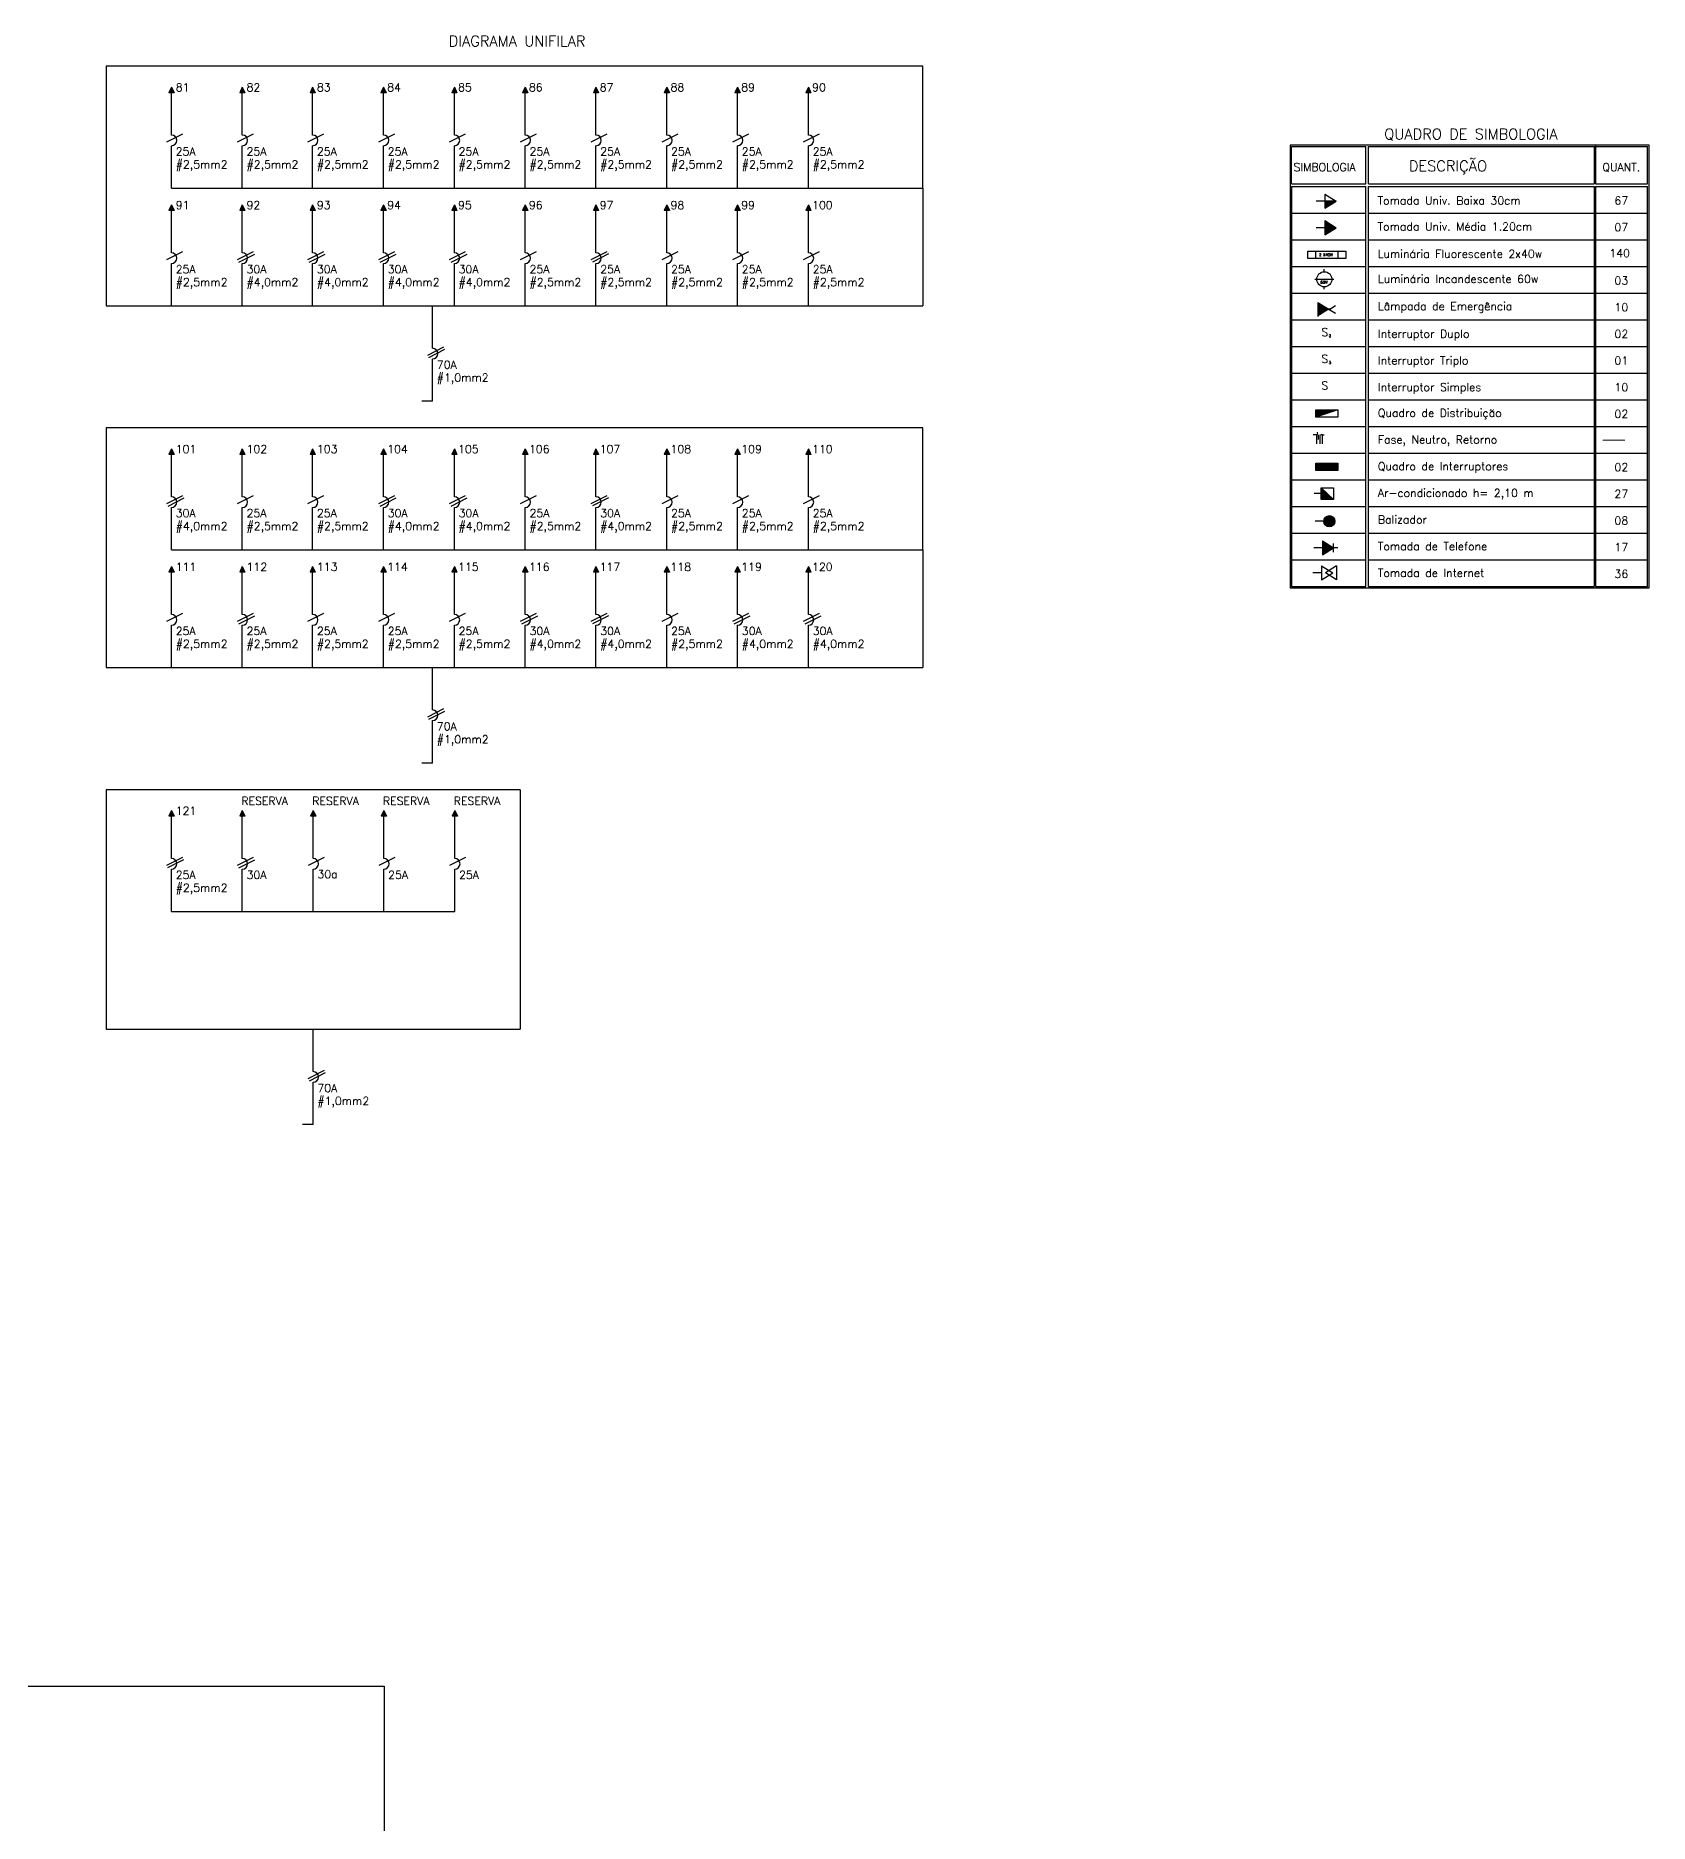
# Model space of a CAD drawing. Header units: millimetres. Extents: x 820 to 987, y 393 to 526.
# Drawn here: x 903.01 to 933.25, y 468.56 to 502.07 of the extents above; entities that cross this region are included whole.
import ezdxf

# ---------------------------------------------------------------- set-up
doc = ezdxf.new("R2010")
doc.units = ezdxf.units.MM
for name, color, linetype in [('can 03', 3, 'Continuous'), ('can01', 1, 'Continuous'), ('can02', 2, 'Continuous'), ('pena 01', 1, 'Continuous')]:
    doc.layers.add(name, color=color, linetype=linetype)
doc.styles.add('ROMANS', font='romans', dxfattribs={"height": 0.18})

msp = doc.modelspace()

# ---------------------------------------------------------------- hatches: boundary and pattern name
at = {"layer": 'can01'}
for points in [[(905.557, 501.108), (905.605, 501.002), (905.509, 501.002)], [(906.885, 501.108), (906.933, 501.002), (906.837, 501.002)], [(908.203, 501.108), (908.251, 501.002), (908.155, 501.002)], [(909.531, 501.108), (909.579, 501.002), (909.483, 501.002)], [(910.859, 501.108), (910.907, 501.002), (910.811, 501.002)], [(912.187, 501.108), (912.235, 501.002), (912.139, 501.002)], [(913.513, 501.108), (913.561, 501.002), (913.465, 501.002)], [(914.841, 501.108), (914.889, 501.002), (914.793, 501.002)], [(916.166, 501.108), (916.214, 501.002), (916.118, 501.002)], [(917.494, 501.108), (917.542, 501.002), (917.446, 501.002)], [(905.557, 498.899), (905.605, 498.793), (905.509, 498.793)], [(906.885, 498.899), (906.933, 498.793), (906.837, 498.793)], [(908.203, 498.899), (908.251, 498.793), (908.155, 498.793)], [(909.531, 498.899), (909.579, 498.793), (909.483, 498.793)], [(910.859, 498.899), (910.907, 498.793), (910.811, 498.793)], [(912.187, 498.899), (912.235, 498.793), (912.139, 498.793)], [(913.513, 498.899), (913.561, 498.793), (913.465, 498.793)], [(914.841, 498.899), (914.889, 498.793), (914.793, 498.793)], [(916.166, 498.899), (916.214, 498.793), (916.118, 498.793)], [(917.494, 498.899), (917.542, 498.793), (917.446, 498.793)], [(905.557, 494.326), (905.605, 494.22), (905.509, 494.22)], [(906.885, 494.326), (906.933, 494.22), (906.837, 494.22)], [(908.203, 494.326), (908.251, 494.22), (908.155, 494.22)], [(909.531, 494.326), (909.579, 494.22), (909.483, 494.22)], [(910.859, 494.326), (910.907, 494.22), (910.811, 494.22)], [(912.187, 494.326), (912.235, 494.22), (912.139, 494.22)], [(913.513, 494.326), (913.561, 494.22), (913.465, 494.22)], [(914.841, 494.326), (914.889, 494.22), (914.793, 494.22)], [(916.166, 494.326), (916.214, 494.22), (916.118, 494.22)], [(917.494, 494.326), (917.542, 494.22), (917.446, 494.22)], [(905.557, 492.118), (905.605, 492.011), (905.509, 492.011)], [(906.885, 492.118), (906.933, 492.011), (906.837, 492.011)], [(908.203, 492.118), (908.251, 492.011), (908.155, 492.011)], [(909.531, 492.118), (909.579, 492.011), (909.483, 492.011)], [(910.859, 492.118), (910.907, 492.011), (910.811, 492.011)], [(912.187, 492.118), (912.235, 492.011), (912.139, 492.011)], [(913.513, 492.118), (913.561, 492.011), (913.465, 492.011)], [(914.841, 492.118), (914.889, 492.011), (914.793, 492.011)], [(916.166, 492.118), (916.214, 492.011), (916.118, 492.011)], [(917.494, 492.118), (917.542, 492.011), (917.446, 492.011)], [(905.557, 487.545), (905.605, 487.438), (905.509, 487.438)], [(906.885, 487.545), (906.933, 487.438), (906.837, 487.438)], [(908.213, 487.545), (908.261, 487.438), (908.165, 487.438)], [(909.538, 487.545), (909.586, 487.438), (909.49, 487.438)], [(910.866, 487.545), (910.915, 487.438), (910.818, 487.438)]]:
    msp.add_hatch(color=256, dxfattribs=at).paths.add_polyline_path(points)
at = {"layer": 'can02'}
for points in [[(927.174, 498.837), (927.384, 498.969), (927.174, 498.969)], [(927.174, 498.605), (927.174, 498.34), (927.384, 498.472)], [(927.045, 497.072), (927.045, 496.808), (927.246, 496.934, -0.288345), (927.246, 496.946)], [(927.418, 495.057), (927.007, 495.057), (927.007, 494.921)], [(927.418, 494.057), (927.007, 494.057), (927.007, 493.921), (927.418, 493.921)], [(927.333, 493.375), (927.105, 493.595), (927.105, 493.375)], [(927.363, 492.968, 1), (927.153, 492.968, 1)], [(927.338, 492.47), (927.128, 492.602), (927.128, 492.337)]]:
    msp.add_hatch(color=256, dxfattribs=at).paths.add_polyline_path(points)

# ---------------------------------------------------------------- linework, layer by layer
at = {"layer": 'can01'}
for p, q in [((905.557, 501.108), (905.509, 501.002)), ((905.557, 501.108), (905.605, 501.002)), ((906.885, 501.108), (906.837, 501.002)), ((906.885, 501.108), (906.933, 501.002)), ((908.203, 501.108), (908.155, 501.002)), ((908.203, 501.108), (908.251, 501.002)), ((909.531, 501.108), (909.483, 501.002)), ((909.531, 501.108), (909.579, 501.002)), ((910.859, 501.108), (910.811, 501.002)), ((910.859, 501.108), (910.907, 501.002)), ((912.187, 501.108), (912.139, 501.002)), ((912.187, 501.108), (912.235, 501.002)), ((913.513, 501.108), (913.465, 501.002)), ((913.513, 501.108), (913.561, 501.002)), ((914.841, 501.108), (914.793, 501.002)), ((914.841, 501.108), (914.889, 501.002)), ((916.166, 501.108), (916.118, 501.002)), ((916.166, 501.108), (916.214, 501.002)), ((917.494, 501.108), (917.446, 501.002)), ((917.494, 501.108), (917.542, 501.002)), ((905.605, 501.002), (905.509, 501.002)), ((905.557, 500.208), (905.557, 501.002)), ((906.933, 501.002), (906.837, 501.002)), ((906.885, 500.208), (906.885, 501.002)), ((908.251, 501.002), (908.155, 501.002)), ((908.203, 500.208), (908.203, 501.002)), ((909.579, 501.002), (909.483, 501.002)), ((909.531, 500.208), (909.531, 501.002)), ((910.907, 501.002), (910.811, 501.002)), ((910.859, 500.208), (910.859, 501.002)), ((912.235, 501.002), (912.139, 501.002)), ((912.187, 500.208), (912.187, 501.002)), ((913.561, 501.002), (913.465, 501.002)), ((913.513, 500.208), (913.513, 501.002)), ((914.889, 501.002), (914.793, 501.002)), ((914.841, 500.208), (914.841, 501.002)), ((916.214, 501.002), (916.118, 501.002)), ((916.166, 500.208), (916.166, 501.002)), ((917.542, 501.002), (917.446, 501.002)), ((917.494, 500.208), (917.494, 501.002)), ((905.761, 500.227), (905.461, 500.076)), ((907.089, 500.227), (906.789, 500.076)), ((908.408, 500.227), (908.108, 500.076)), ((909.736, 500.227), (909.436, 500.076)), ((911.064, 500.227), (910.764, 500.076)), ((912.392, 500.227), (912.092, 500.076)), ((913.717, 500.227), (913.417, 500.076)), ((915.046, 500.227), (914.746, 500.076)), ((916.371, 500.227), (916.071, 500.076)), ((917.699, 500.227), (917.399, 500.076)), ((905.557, 499.215), (905.557, 500.008)), ((906.885, 499.215), (906.885, 500.008)), ((908.203, 499.215), (908.203, 500.008)), ((909.531, 499.215), (909.531, 500.008)), ((910.859, 499.215), (910.859, 500.008)), ((912.187, 499.215), (912.187, 500.008)), ((913.513, 499.215), (913.513, 500.008)), ((914.841, 499.215), (914.841, 500.008)), ((916.166, 499.215), (916.166, 500.008)), ((917.494, 499.215), (917.494, 500.008)), ((933.253, 500.019), (926.525, 500.019)), ((926.525, 500.019), (926.525, 498.244)), ((926.55, 499.994), (927.944, 499.994)), ((927.944, 499.294), (927.944, 499.994)), ((927.994, 499.994), (933.223, 499.994)), ((927.994, 499.294), (927.994, 499.994)), ((932.223, 499.994), (932.223, 499.294)), ((932.248, 500.019), (932.248, 499.294)), ((933.223, 499.294), (933.223, 499.994)), ((933.253, 498.244), (933.253, 500.019)), ((905.557, 499.215), (919.639, 499.215)), ((926.55, 499.294), (927.944, 499.294)), ((926.55, 499.244), (927.944, 499.244)), ((926.55, 499.244), (926.55, 498.244)), ((926.944, 499.294), (927.944, 499.294)), ((927.944, 498.244), (927.944, 499.244)), ((927.994, 499.294), (932.223, 499.294)), ((927.994, 499.294), (932.223, 499.294)), ((927.994, 499.244), (932.223, 499.244)), ((927.994, 498.244), (927.994, 499.244)), ((932.223, 499.244), (932.223, 498.244)), ((932.248, 499.294), (933.223, 499.294)), ((932.248, 499.244), (933.223, 499.244)), ((932.248, 499.244), (932.248, 498.244)), ((933.223, 498.244), (933.223, 499.244)), ((905.557, 498.899), (905.509, 498.793)), ((905.605, 498.793), (905.509, 498.793)), ((905.557, 498.899), (905.605, 498.793)), ((905.557, 497.999), (905.557, 498.793)), ((906.885, 498.899), (906.837, 498.793)), ((906.933, 498.793), (906.837, 498.793)), ((906.885, 498.899), (906.933, 498.793)), ((906.885, 497.999), (906.885, 498.793)), ((908.203, 498.899), (908.155, 498.793)), ((908.251, 498.793), (908.155, 498.793)), ((908.203, 498.899), (908.251, 498.793)), ((908.203, 497.999), (908.203, 498.793)), ((909.531, 498.899), (909.483, 498.793)), ((909.579, 498.793), (909.483, 498.793)), ((909.531, 498.899), (909.579, 498.793)), ((909.531, 497.999), (909.531, 498.793)), ((910.859, 498.899), (910.811, 498.793)), ((910.907, 498.793), (910.811, 498.793)), ((910.859, 498.899), (910.907, 498.793)), ((910.859, 497.999), (910.859, 498.793)), ((912.187, 498.899), (912.139, 498.793)), ((912.235, 498.793), (912.139, 498.793)), ((912.187, 498.899), (912.235, 498.793)), ((912.187, 497.999), (912.187, 498.793)), ((913.513, 498.899), (913.465, 498.793)), ((913.561, 498.793), (913.465, 498.793)), ((913.513, 498.899), (913.561, 498.793)), ((913.513, 497.999), (913.513, 498.793)), ((914.841, 498.899), (914.793, 498.793)), ((914.889, 498.793), (914.793, 498.793)), ((914.841, 498.899), (914.889, 498.793)), ((914.841, 497.999), (914.841, 498.793)), ((916.166, 498.899), (916.118, 498.793)), ((916.214, 498.793), (916.118, 498.793)), ((916.166, 498.899), (916.214, 498.793)), ((916.166, 497.999), (916.166, 498.793)), ((917.494, 498.899), (917.446, 498.793)), ((917.542, 498.793), (917.446, 498.793)), ((917.494, 498.899), (917.542, 498.793)), ((917.494, 497.999), (917.494, 498.793)), ((926.55, 498.744), (927.944, 498.744)), ((927.994, 498.744), (932.223, 498.744)), ((932.248, 498.744), (933.223, 498.744)), ((905.761, 498.018), (905.461, 497.867)), ((907.089, 498.018), (906.789, 497.867)), ((908.408, 498.018), (908.108, 497.867)), ((909.736, 498.018), (909.436, 497.867)), ((911.064, 498.018), (910.764, 497.867)), ((912.392, 498.018), (912.092, 497.867)), ((913.717, 498.018), (913.417, 497.867)), ((915.046, 498.018), (914.746, 497.867)), ((916.371, 498.018), (916.071, 497.867)), ((917.699, 498.018), (917.399, 497.867)), ((926.525, 498.244), (926.525, 497.244)), ((926.55, 498.244), (927.944, 498.244)), ((926.55, 498.244), (926.55, 497.244)), ((926.55, 498.244), (927.944, 498.244)), ((927.944, 497.244), (927.944, 498.244)), ((927.944, 497.244), (927.944, 498.244)), ((927.994, 498.244), (932.223, 498.244)), ((927.994, 498.244), (932.223, 498.244)), ((927.994, 497.244), (927.994, 498.244)), ((927.994, 497.244), (927.994, 498.244)), ((932.223, 498.244), (932.223, 497.244)), ((932.248, 498.244), (933.223, 498.244)), ((932.248, 498.244), (932.248, 497.244)), ((932.248, 498.244), (933.223, 498.244)), ((933.223, 496.244), (933.223, 498.244)), ((933.253, 496.244), (933.253, 498.244)), ((905.557, 497.006), (905.557, 497.799)), ((907.115, 497.971), (906.815, 497.82)), ((906.885, 497.006), (906.885, 497.799)), ((908.434, 497.971), (908.134, 497.82)), ((908.203, 497.006), (908.203, 497.799)), ((909.762, 497.971), (909.462, 497.82)), ((909.531, 497.006), (909.531, 497.799)), ((911.09, 497.971), (910.79, 497.82)), ((910.859, 497.006), (910.859, 497.799)), ((912.187, 497.006), (912.187, 497.799)), ((913.748, 497.979), (913.448, 497.828)), ((913.513, 497.006), (913.513, 497.799)), ((914.841, 497.006), (914.841, 497.799)), ((916.166, 497.006), (916.166, 497.799)), ((917.494, 497.006), (917.494, 497.799)), ((926.55, 497.744), (927.944, 497.744)), ((927.994, 497.744), (932.223, 497.744)), ((932.248, 497.744), (933.223, 497.744)), ((926.525, 497.244), (926.525, 496.744)), ((926.55, 497.244), (927.944, 497.244)), ((926.55, 497.244), (926.55, 496.744)), ((926.944, 497.244), (927.944, 497.244)), ((926.944, 497.244), (927.944, 497.244)), ((927.944, 496.744), (927.944, 497.244)), ((927.944, 496.744), (927.944, 497.244)), ((927.994, 497.244), (932.223, 497.244)), ((927.994, 497.244), (932.223, 497.244)), ((927.994, 496.744), (927.994, 497.244)), ((927.994, 496.744), (927.994, 497.244)), ((932.223, 497.244), (932.223, 496.744)), ((932.248, 497.244), (933.223, 497.244)), ((932.248, 497.244), (932.248, 496.744)), ((904.331, 497.006), (919.639, 497.006)), ((905.557, 497.006), (917.494, 497.006)), ((910.45, 496.211), (910.45, 497.004)), ((926.525, 496.744), (926.525, 496.244)), ((926.55, 496.744), (926.55, 491.744)), ((926.55, 496.744), (927.944, 496.744)), ((926.55, 496.744), (926.55, 496.244)), ((926.919, 496.744), (927.944, 496.744)), ((927.944, 496.244), (927.944, 496.744)), ((927.944, 496.244), (927.944, 496.744)), ((927.994, 496.744), (932.223, 496.744)), ((927.994, 496.744), (932.223, 496.744)), ((927.994, 496.244), (927.994, 496.744)), ((927.994, 496.244), (927.994, 496.744)), ((932.223, 496.744), (932.223, 496.244)), ((932.248, 496.744), (933.223, 496.744)), ((932.248, 496.744), (932.248, 496.244)), ((910.654, 496.229), (910.354, 496.078)), ((910.677, 496.185), (910.377, 496.034)), ((910.45, 495.217), (910.45, 496.011)), ((926.525, 496.244), (926.525, 491.719)), ((926.55, 496.244), (927.944, 496.244)), ((927.944, 491.744), (927.944, 496.244)), ((927.994, 491.744), (927.994, 496.244)), ((927.994, 496.244), (932.223, 496.244)), ((932.223, 496.244), (932.223, 491.744)), ((932.248, 496.244), (932.248, 491.744)), ((932.248, 496.244), (933.223, 496.244)), ((932.248, 496.244), (933.223, 496.244)), ((933.223, 491.744), (933.223, 496.244)), ((933.253, 491.719), (933.253, 496.244)), ((926.55, 495.744), (927.944, 495.744)), ((927.994, 495.744), (932.223, 495.744)), ((932.248, 495.744), (933.223, 495.744)), ((910.45, 495.217), (910.25, 495.217)), ((926.55, 495.244), (927.944, 495.244)), ((927.994, 495.244), (932.223, 495.244)), ((932.248, 495.244), (933.223, 495.244)), ((926.55, 494.744), (927.944, 494.744)), ((927.994, 494.744), (932.223, 494.744)), ((932.248, 494.744), (933.223, 494.744)), ((927.025, 494.585), (926.954, 494.586)), ((927.025, 494.421), (927.025, 494.585)), ((927.056, 494.503), (927.056, 494.585)), ((927.086, 494.421), (927.086, 494.585)), ((927.129, 494.585), (927.096, 494.585)), ((927.129, 494.421), (927.129, 494.585)), ((927.129, 494.585), (927.163, 494.585)), ((905.557, 494.326), (905.509, 494.22)), ((905.605, 494.22), (905.509, 494.22)), ((905.557, 494.326), (905.605, 494.22)), ((905.557, 493.426), (905.557, 494.22)), ((906.885, 494.326), (906.837, 494.22)), ((906.933, 494.22), (906.837, 494.22)), ((906.885, 494.326), (906.933, 494.22)), ((906.885, 493.426), (906.885, 494.22)), ((908.203, 494.326), (908.155, 494.22)), ((908.251, 494.22), (908.155, 494.22)), ((908.203, 494.326), (908.251, 494.22)), ((908.203, 493.426), (908.203, 494.22)), ((909.531, 494.326), (909.483, 494.22)), ((909.579, 494.22), (909.483, 494.22)), ((909.531, 494.326), (909.579, 494.22)), ((909.531, 493.426), (909.531, 494.22)), ((910.859, 494.326), (910.811, 494.22)), ((910.907, 494.22), (910.811, 494.22)), ((910.859, 494.326), (910.907, 494.22)), ((910.859, 493.426), (910.859, 494.22)), ((912.187, 494.326), (912.139, 494.22)), ((912.235, 494.22), (912.139, 494.22)), ((912.187, 494.326), (912.235, 494.22)), ((912.187, 493.426), (912.187, 494.22)), ((913.513, 494.326), (913.465, 494.22)), ((913.561, 494.22), (913.465, 494.22)), ((913.513, 494.326), (913.561, 494.22)), ((913.513, 493.426), (913.513, 494.22)), ((914.841, 494.326), (914.793, 494.22)), ((914.889, 494.22), (914.793, 494.22)), ((914.841, 494.326), (914.889, 494.22)), ((914.841, 493.426), (914.841, 494.22)), ((916.166, 494.326), (916.118, 494.22)), ((916.214, 494.22), (916.118, 494.22)), ((916.166, 494.326), (916.214, 494.22)), ((916.166, 493.426), (916.166, 494.22)), ((917.494, 494.326), (917.446, 494.22)), ((917.542, 494.22), (917.446, 494.22)), ((917.494, 494.326), (917.542, 494.22)), ((917.494, 493.426), (917.494, 494.22)), ((926.55, 494.244), (927.944, 494.244)), ((927.994, 494.244), (932.223, 494.244)), ((932.248, 494.244), (933.223, 494.244)), ((926.55, 493.744), (927.944, 493.744)), ((927.994, 493.744), (932.223, 493.744)), ((932.248, 493.744), (933.223, 493.744)), ((905.761, 493.445), (905.461, 493.294)), ((905.787, 493.398), (905.487, 493.247)), ((907.089, 493.445), (906.789, 493.294)), ((908.408, 493.445), (908.108, 493.294)), ((909.736, 493.445), (909.436, 493.294)), ((909.762, 493.398), (909.462, 493.247)), ((911.064, 493.445), (910.764, 493.294)), ((911.09, 493.398), (910.79, 493.247)), ((912.392, 493.445), (912.092, 493.294)), ((913.717, 493.445), (913.417, 493.294)), ((913.748, 493.406), (913.448, 493.255)), ((915.046, 493.445), (914.746, 493.294)), ((916.371, 493.445), (916.071, 493.294)), ((917.699, 493.445), (917.399, 493.294)), ((905.557, 492.433), (905.557, 493.226)), ((906.885, 492.433), (906.885, 493.226)), ((908.203, 492.433), (908.203, 493.226)), ((909.531, 492.433), (909.531, 493.226)), ((910.859, 492.433), (910.859, 493.226)), ((912.187, 492.433), (912.187, 493.226)), ((913.513, 492.433), (913.513, 493.226)), ((914.841, 492.433), (914.841, 493.226)), ((916.166, 492.433), (916.166, 493.226)), ((917.494, 492.433), (917.494, 493.226)), ((926.55, 493.244), (927.944, 493.244)), ((927.994, 493.244), (932.223, 493.244)), ((932.248, 493.244), (933.223, 493.244)), ((926.55, 492.744), (927.944, 492.744)), ((927.994, 492.744), (932.223, 492.744)), ((932.248, 492.744), (933.223, 492.744)), ((905.557, 492.433), (919.639, 492.433)), ((905.557, 492.118), (905.509, 492.011)), ((905.605, 492.011), (905.509, 492.011)), ((905.557, 492.118), (905.605, 492.011)), ((905.557, 491.218), (905.557, 492.011)), ((906.885, 492.118), (906.837, 492.011)), ((906.933, 492.011), (906.837, 492.011)), ((906.885, 492.118), (906.933, 492.011)), ((906.885, 491.218), (906.885, 492.011)), ((908.203, 492.118), (908.155, 492.011)), ((908.251, 492.011), (908.155, 492.011)), ((908.203, 492.118), (908.251, 492.011)), ((908.203, 491.218), (908.203, 492.011)), ((909.531, 492.118), (909.483, 492.011)), ((909.579, 492.011), (909.483, 492.011)), ((909.531, 492.118), (909.579, 492.011)), ((909.531, 491.218), (909.531, 492.011)), ((910.859, 492.118), (910.811, 492.011)), ((910.907, 492.011), (910.811, 492.011)), ((910.859, 492.118), (910.907, 492.011)), ((910.859, 491.218), (910.859, 492.011)), ((912.187, 492.118), (912.139, 492.011)), ((912.235, 492.011), (912.139, 492.011)), ((912.187, 492.118), (912.235, 492.011)), ((912.187, 491.218), (912.187, 492.011)), ((913.513, 492.118), (913.465, 492.011)), ((913.561, 492.011), (913.465, 492.011)), ((913.513, 492.118), (913.561, 492.011)), ((913.513, 491.218), (913.513, 492.011)), ((914.841, 492.118), (914.793, 492.011)), ((914.889, 492.011), (914.793, 492.011)), ((914.841, 492.118), (914.889, 492.011)), ((914.841, 491.218), (914.841, 492.011)), ((916.166, 492.118), (916.118, 492.011)), ((916.214, 492.011), (916.118, 492.011)), ((916.166, 492.118), (916.214, 492.011)), ((916.166, 491.218), (916.166, 492.011)), ((917.494, 492.118), (917.446, 492.011)), ((917.542, 492.011), (917.446, 492.011)), ((917.494, 492.118), (917.542, 492.011)), ((917.494, 491.218), (917.494, 492.011)), ((926.55, 492.244), (927.944, 492.244)), ((927.994, 492.244), (932.223, 492.244)), ((932.248, 492.244), (933.223, 492.244)), ((926.525, 491.719), (933.253, 491.719)), ((926.55, 491.744), (927.944, 491.744)), ((927.994, 491.744), (932.223, 491.744)), ((932.248, 491.744), (933.223, 491.744)), ((905.761, 491.236), (905.461, 491.085)), ((905.557, 490.224), (905.557, 491.018)), ((907.089, 491.236), (906.789, 491.085)), ((907.115, 491.189), (906.815, 491.038)), ((906.885, 490.224), (906.885, 491.018)), ((908.408, 491.236), (908.108, 491.085)), ((908.203, 490.224), (908.203, 491.018)), ((909.736, 491.236), (909.436, 491.085)), ((909.531, 490.224), (909.531, 491.018)), ((911.064, 491.236), (910.764, 491.085)), ((910.859, 490.224), (910.859, 491.018)), ((912.392, 491.236), (912.092, 491.085)), ((912.418, 491.189), (912.118, 491.038)), ((912.187, 490.224), (912.187, 491.018)), ((913.717, 491.236), (913.417, 491.085)), ((913.748, 491.197), (913.448, 491.046)), ((913.513, 490.224), (913.513, 491.018)), ((915.046, 491.236), (914.746, 491.085)), ((914.841, 490.224), (914.841, 491.018)), ((916.371, 491.236), (916.071, 491.085)), ((916.397, 491.189), (916.097, 491.038)), ((916.166, 490.224), (916.166, 491.018)), ((917.699, 491.236), (917.399, 491.085)), ((917.725, 491.189), (917.425, 491.038)), ((917.494, 490.224), (917.494, 491.018)), ((904.331, 490.224), (919.639, 490.224)), ((905.557, 490.224), (917.494, 490.224)), ((910.45, 489.429), (910.45, 490.223)), ((910.654, 489.448), (910.354, 489.296)), ((910.677, 489.403), (910.377, 489.252)), ((910.45, 488.435), (910.45, 489.229)), ((910.45, 488.435), (910.25, 488.435)), ((905.557, 487.545), (905.509, 487.438)), ((905.605, 487.438), (905.509, 487.438)), ((905.557, 487.545), (905.605, 487.438)), ((905.557, 486.645), (905.557, 487.438)), ((906.885, 487.545), (906.837, 487.438)), ((906.933, 487.438), (906.837, 487.438)), ((906.885, 487.545), (906.933, 487.438)), ((906.885, 486.645), (906.885, 487.438)), ((908.213, 487.545), (908.165, 487.438)), ((908.261, 487.438), (908.165, 487.438)), ((908.213, 487.545), (908.261, 487.438)), ((908.213, 486.645), (908.213, 487.438)), ((909.538, 487.545), (909.49, 487.438)), ((909.586, 487.438), (909.49, 487.438)), ((909.538, 487.545), (909.586, 487.438)), ((909.538, 486.645), (909.538, 487.438)), ((910.866, 487.545), (910.818, 487.438)), ((910.915, 487.438), (910.818, 487.438)), ((910.866, 487.545), (910.915, 487.438)), ((910.866, 486.645), (910.866, 487.438)), ((905.761, 486.663), (905.461, 486.512)), ((907.089, 486.663), (906.789, 486.512)), ((908.418, 486.663), (908.118, 486.512)), ((909.743, 486.663), (909.443, 486.512)), ((911.071, 486.663), (910.771, 486.512)), ((905.784, 486.618), (905.484, 486.467)), ((905.557, 485.651), (905.557, 486.445)), ((907.115, 486.616), (906.815, 486.465)), ((906.885, 485.651), (906.885, 486.445)), ((908.213, 485.651), (908.213, 486.445)), ((909.538, 485.651), (909.538, 486.445)), ((910.866, 485.651), (910.866, 486.445)), ((905.557, 485.651), (910.866, 485.651)), ((904.331, 483.442), (912.092, 483.442)), ((908.212, 482.649), (908.212, 483.442)), ((908.416, 482.667), (908.116, 482.516)), ((908.439, 482.623), (908.139, 482.472)), ((908.212, 481.655), (908.212, 482.449)), ((908.212, 481.655), (908.012, 481.655))]:
    msp.add_line(p, q, dxfattribs=at)
for centre in [(905.557, 500.108), (906.885, 500.108), (908.203, 500.108), (909.531, 500.108), (910.859, 500.108), (912.187, 500.108), (913.513, 500.108), (914.841, 500.108), (916.166, 500.108), (917.494, 500.108), (905.557, 497.899), (906.885, 497.899), (908.203, 497.899), (909.531, 497.899), (910.859, 497.899), (912.187, 497.899), (913.513, 497.899), (914.841, 497.899), (916.166, 497.899), (917.494, 497.899), (910.45, 496.111), (905.557, 493.326), (906.885, 493.326), (908.203, 493.326), (909.531, 493.326), (910.859, 493.326), (912.187, 493.326), (913.513, 493.326), (914.841, 493.326), (916.166, 493.326), (917.494, 493.326), (905.557, 491.118), (906.885, 491.118), (908.203, 491.118), (909.531, 491.118), (910.859, 491.118), (912.187, 491.118), (913.513, 491.118), (914.841, 491.118), (916.166, 491.118), (917.494, 491.118), (910.45, 489.329), (905.557, 486.545), (906.885, 486.545), (908.213, 486.545), (909.538, 486.545), (910.866, 486.545), (908.212, 482.549)]:
    msp.add_arc(centre, 0.1, 270, 90, dxfattribs=at)
at = {"layer": 'can02'}
for p, q in [((927.174, 499.101), (927.384, 498.969)), ((927.174, 499.101), (927.174, 498.837)), ((927.174, 498.969), (927.011, 498.969)), ((927.384, 498.969), (927.174, 498.969)), ((927.174, 498.837), (927.384, 498.969)), ((927.174, 498.472), (927.011, 498.472)), ((927.174, 498.605), (927.384, 498.472)), ((927.174, 498.605), (927.174, 498.34)), ((927.174, 498.34), (927.384, 498.472)), ((926.857, 497.895), (926.857, 498.032)), ((926.857, 498.032), (927.568, 498.032)), ((927.007, 497.895), (927.007, 498.032)), ((927.418, 498.032), (927.418, 497.895)), ((927.568, 498.032), (927.568, 497.895)), ((927.568, 497.895), (926.857, 497.895)), ((927.164, 497.646), (927.164, 497.692)), ((926.987, 497.504), (927.345, 497.504)), ((927.164, 497.317), (927.164, 497.361)), ((927.045, 497.072), (927.246, 496.946)), ((927.045, 497.072), (927.045, 496.808)), ((927.266, 496.946), (927.374, 497.014)), ((927.266, 496.934), (927.374, 496.866)), ((927.007, 495.057), (927.418, 495.057)), ((927.007, 494.921), (927.007, 495.057)), ((927.418, 495.057), (927.007, 494.921)), ((927.418, 495.057), (927.418, 494.921)), ((927.418, 494.921), (927.007, 494.921)), ((927.007, 493.921), (927.007, 494.057)), ((927.007, 494.057), (927.418, 494.057)), ((927.418, 494.057), (927.418, 493.921)), ((927.418, 493.921), (927.007, 493.921)), ((927.105, 493.485), (926.971, 493.485)), ((927.105, 493.595), (927.333, 493.375)), ((927.153, 492.968), (926.99, 492.968)), ((927.128, 492.47), (926.965, 492.47)), ((927.128, 492.602), (927.128, 492.337)), ((927.128, 492.602), (927.338, 492.47)), ((927.128, 492.337), (927.338, 492.47)), ((927.338, 492.388), (927.338, 492.551)), ((927.42, 492.47), (927.338, 492.47)), ((927.111, 491.999), (926.948, 491.999)), ((927.111, 492.132), (927.322, 491.999)), ((927.111, 492.132), (927.111, 491.867)), ((927.111, 491.867), (927.322, 491.999)), ((927.393, 492.132), (927.183, 491.999)), ((927.393, 491.867), (927.183, 491.999)), ((927.393, 492.132), (927.393, 491.867))]:
    msp.add_line(p, q, dxfattribs=at)
msp.add_lwpolyline([(927.105, 493.375), (927.105, 493.595), (927.333, 493.595), (927.333, 493.375)], close=True, dxfattribs=at)
for centre, radius in [((927.164, 497.504), 0.142), ((927.256, 496.94), 0.0116), ((927.258, 492.968), 0.105)]:
    msp.add_circle(centre, radius, dxfattribs=at)
at = {"layer": 'pena 01'}
for p, q in [((919.639, 501.498), (904.331, 501.498)), ((904.331, 501.498), (904.331, 497.006)), ((919.639, 499.215), (919.639, 501.498)), ((926.55, 499.294), (926.55, 499.994)), ((919.639, 499.215), (919.639, 497.006)), ((904.331, 494.716), (904.331, 490.224)), ((919.639, 494.716), (904.331, 494.716)), ((919.639, 492.433), (919.639, 494.716)), ((919.639, 492.433), (919.639, 490.224)), ((912.092, 487.934), (904.331, 487.934)), ((904.331, 487.934), (904.331, 483.442)), ((912.092, 487.934), (912.092, 483.442)), ((878.325, 471.128), (909.542, 471.128)), ((909.542, 471.128), (909.542, 392.502))]:
    msp.add_line(p, q, dxfattribs=at)

# ---------------------------------------------------------------- texts
at = {"layer": 'can 03', "style": 'ROMANS'}
for s, p in [('DIAGRAMA UNIFILAR', (910.754, 501.87)), ('QUADRO DE SIMBOLOGIA', (928.287, 500.127)), ('DESCRIÇÃO', (928.748, 499.53))]:
    msp.add_text(s, height=0.2, dxfattribs=at).set_placement(p)
at = {"layer": 'can02', "style": 'ROMANS'}
for s, height, p in [('81', 0.15, (905.637, 501.028)), ('82', 0.15, (906.965, 501.028)), ('83', 0.15, (908.283, 501.028)), ('84', 0.15, (909.601, 501.028)), ('85', 0.15, (910.929, 501.028)), ('86', 0.15, (912.257, 501.028)), ('87', 0.15, (913.583, 501.028)), ('88', 0.15, (914.911, 501.028)), ('89', 0.15, (916.236, 501.028)), ('90', 0.15, (917.564, 501.028)), ('25A', 0.15, (905.637, 499.826)), ('#2,5mm2', 0.15, (905.637, 499.583)), ('25A', 0.15, (906.965, 499.826)), ('#2,5mm2', 0.15, (906.965, 499.583)), ('25A', 0.15, (908.283, 499.826)), ('#2,5mm2', 0.15, (908.283, 499.583)), ('25A', 0.15, (909.611, 499.826)), ('#2,5mm2', 0.15, (909.611, 499.583)), ('25A', 0.15, (910.939, 499.826)), ('#2,5mm2', 0.15, (910.939, 499.583)), ('25A', 0.15, (912.268, 499.826)), ('#2,5mm2', 0.15, (912.268, 499.583)), ('25A', 0.15, (913.593, 499.826)), ('#2,5mm2', 0.15, (913.593, 499.583)), ('25A', 0.15, (914.921, 499.826)), ('#2,5mm2', 0.15, (914.921, 499.583)), ('25A', 0.15, (916.246, 499.826)), ('#2,5mm2', 0.15, (916.246, 499.583)), ('25A', 0.15, (917.575, 499.826)), ('#2,5mm2', 0.15, (917.575, 499.583)), ('SIMBOLOGIA', 0.15, (926.587, 499.531)), ('QUANT.', 0.15, (932.376, 499.531)), ('Tomada Univ. Baixa 30cm', 0.15, (928.163, 498.905)), ('67', 0.15, (932.602, 498.905)), ('91', 0.15, (905.637, 498.82)), ('92', 0.15, (906.965, 498.82)), ('93', 0.15, (908.283, 498.82)), ('94', 0.15, (909.601, 498.82)), ('95', 0.15, (910.929, 498.82)), ('96', 0.15, (912.257, 498.82)), ('97', 0.15, (913.583, 498.82)), ('98', 0.15, (914.911, 498.82)), ('99', 0.15, (916.236, 498.82)), ('100', 0.15, (917.564, 498.82)), ('Tomada Univ. Média 1.20cm', 0.15, (928.163, 498.417)), ('07', 0.15, (932.602, 498.405)), ('Luminária Fluorescente 2x40w', 0.15, (928.163, 497.906)), ('140', 0.15, (932.507, 497.919)), ('25A', 0.15, (905.637, 497.617)), ('30A', 0.15, (906.965, 497.617)), ('30A', 0.15, (908.283, 497.617)), ('30A', 0.15, (909.611, 497.617)), ('30A', 0.15, (910.939, 497.617)), ('25A', 0.15, (912.268, 497.617)), ('25A', 0.15, (913.593, 497.617)), ('25A', 0.15, (914.921, 497.617)), ('25A', 0.15, (916.246, 497.617)), ('25A', 0.15, (917.575, 497.617)), ('2 X40W', 0.05, (927.067, 497.938)), ('#2,5mm2', 0.15, (905.637, 497.375)), ('#4,0mm2', 0.15, (906.965, 497.375)), ('#4,0mm2', 0.15, (908.283, 497.375)), ('#4,0mm2', 0.15, (909.611, 497.375)), ('#4,0mm2', 0.15, (910.939, 497.375)), ('#2,5mm2', 0.15, (912.268, 497.375)), ('#2,5mm2', 0.15, (913.593, 497.375)), ('#2,5mm2', 0.15, (914.921, 497.375)), ('#2,5mm2', 0.15, (916.246, 497.375)), ('#2,5mm2', 0.15, (917.575, 497.375)), ('60W', 0.05, (927.09, 497.424)), ('Luminária Incandescente 60w', 0.15, (928.168, 497.435)), ('03', 0.15, (932.602, 497.405)), ('Lâmpada de Emergência', 0.15, (928.168, 496.923)), ('10', 0.15, (932.602, 496.905)), ('S', 0.15, (927.11, 496.438)), ('2', 0.05, (927.247, 496.416)), ('Interruptor Duplo ', 0.15, (928.168, 496.407)), ('02', 0.15, (932.602, 496.405)), ('S', 0.15, (927.11, 495.938)), ('Interruptor Triplo', 0.15, (928.168, 495.907)), ('01', 0.15, (932.602, 495.906)), ('70A', 0.15, (910.53, 495.828)), ('#1,0mm2', 0.15, (910.53, 495.586)), ('3', 0.05, (927.247, 495.916)), ('S', 0.15, (927.11, 495.438)), ('Interruptor Simples', 0.15, (928.168, 495.407)), ('10', 0.15, (932.602, 495.406)), ('Quadro de Distribuição', 0.15, (928.168, 494.923)), ('02', 0.15, (932.602, 494.906)), ('101', 0.15, (905.637, 494.246)), ('102', 0.15, (906.965, 494.246)), ('103', 0.15, (908.283, 494.246)), ('104', 0.15, (909.601, 494.246)), ('105', 0.15, (910.929, 494.246)), ('106', 0.15, (912.257, 494.246)), ('107', 0.15, (913.583, 494.246)), ('108', 0.15, (914.911, 494.246)), ('109', 0.15, (916.236, 494.246)), ('110', 0.15, (917.564, 494.246)), ('Fase, Neutro, Retorno', 0.15, (928.168, 494.423)), ('____', 0.15, (932.383, 494.5)), ('Quadro de Interruptores', 0.15, (928.168, 493.923)), ('02', 0.15, (932.602, 493.906)), ('Ar-condicionado h= 2,10 m', 0.15, (928.168, 493.423)), ('27', 0.15, (932.602, 493.406)), ('30A', 0.15, (905.637, 493.044)), ('25A', 0.15, (906.965, 493.044)), ('25A', 0.15, (908.283, 493.044)), ('30A', 0.15, (909.611, 493.044)), ('30A', 0.15, (910.939, 493.044)), ('25A', 0.15, (912.268, 493.044)), ('30A', 0.15, (913.593, 493.044)), ('25A', 0.15, (914.921, 493.044)), ('25A', 0.15, (916.246, 493.044)), ('25A', 0.15, (917.575, 493.044)), ('Balizador', 0.15, (928.168, 492.923)), ('08', 0.15, (932.602, 492.906)), ('#4,0mm2', 0.15, (905.637, 492.802)), ('#2,5mm2', 0.15, (906.965, 492.802)), ('#2,5mm2', 0.15, (908.283, 492.802)), ('#4,0mm2', 0.15, (909.611, 492.802)), ('#4,0mm2', 0.15, (910.939, 492.802)), ('#2,5mm2', 0.15, (912.268, 492.802)), ('#4,0mm2', 0.15, (913.593, 492.802)), ('#2,5mm2', 0.15, (914.921, 492.802)), ('#2,5mm2', 0.15, (916.246, 492.802)), ('#2,5mm2', 0.15, (917.575, 492.802)), ('Tomada de Telefone', 0.15, (928.168, 492.423)), ('17', 0.15, (932.602, 492.406)), ('111', 0.15, (905.637, 492.038)), ('112', 0.15, (906.965, 492.038)), ('113', 0.15, (908.283, 492.038)), ('114', 0.15, (909.601, 492.038)), ('115', 0.15, (910.929, 492.038)), ('116', 0.15, (912.257, 492.038)), ('117', 0.15, (913.583, 492.038)), ('118', 0.15, (914.911, 492.038)), ('119', 0.15, (916.236, 492.038)), ('120', 0.15, (917.564, 492.038)), ('Tomada de Internet', 0.15, (928.168, 491.923)), ('36', 0.15, (932.602, 491.906)), ('25A', 0.15, (905.637, 490.835)), ('25A', 0.15, (906.965, 490.835)), ('25A', 0.15, (908.283, 490.835)), ('25A', 0.15, (909.611, 490.835)), ('25A', 0.15, (910.939, 490.835)), ('30A', 0.15, (912.268, 490.835)), ('30A', 0.15, (913.593, 490.835)), ('25A', 0.15, (914.921, 490.835)), ('30A', 0.15, (916.246, 490.835)), ('30A', 0.15, (917.575, 490.835)), ('#2,5mm2', 0.15, (905.637, 490.593)), ('#2,5mm2', 0.15, (906.965, 490.593)), ('#2,5mm2', 0.15, (908.283, 490.593)), ('#2,5mm2', 0.15, (909.611, 490.593)), ('#2,5mm2', 0.15, (910.939, 490.593)), ('#4,0mm2', 0.15, (912.268, 490.593)), ('#4,0mm2', 0.15, (913.593, 490.593)), ('#2,5mm2', 0.15, (914.921, 490.593)), ('#4,0mm2', 0.15, (916.246, 490.593)), ('#4,0mm2', 0.15, (917.575, 490.593)), ('70A', 0.15, (910.53, 489.047)), ('#1,0mm2', 0.15, (910.53, 488.804)), ('RESERVA', 0.15, (906.866, 487.649)), ('RESERVA', 0.15, (908.195, 487.649)), ('RESERVA', 0.15, (909.52, 487.649)), ('RESERVA', 0.15, (910.848, 487.649)), ('121', 0.15, (905.637, 487.465)), ('25A', 0.15, (905.637, 486.262)), ('30A', 0.15, (906.965, 486.262)), ('30a', 0.15, (908.293, 486.274)), ('25A', 0.15, (909.618, 486.262)), ('25A', 0.15, (910.947, 486.262)), ('#2,5mm2', 0.15, (905.637, 486.02)), ('70A', 0.15, (908.292, 482.266)), ('#1,0mm2', 0.15, (908.292, 482.024))]:
    msp.add_text(s, height=height, dxfattribs=at).set_placement(p)
msp.add_text('1', height=0.05, rotation=0.4471, dxfattribs=at).set_placement((927.01, 494.585))

doc.saveas('drawing.dxf')
